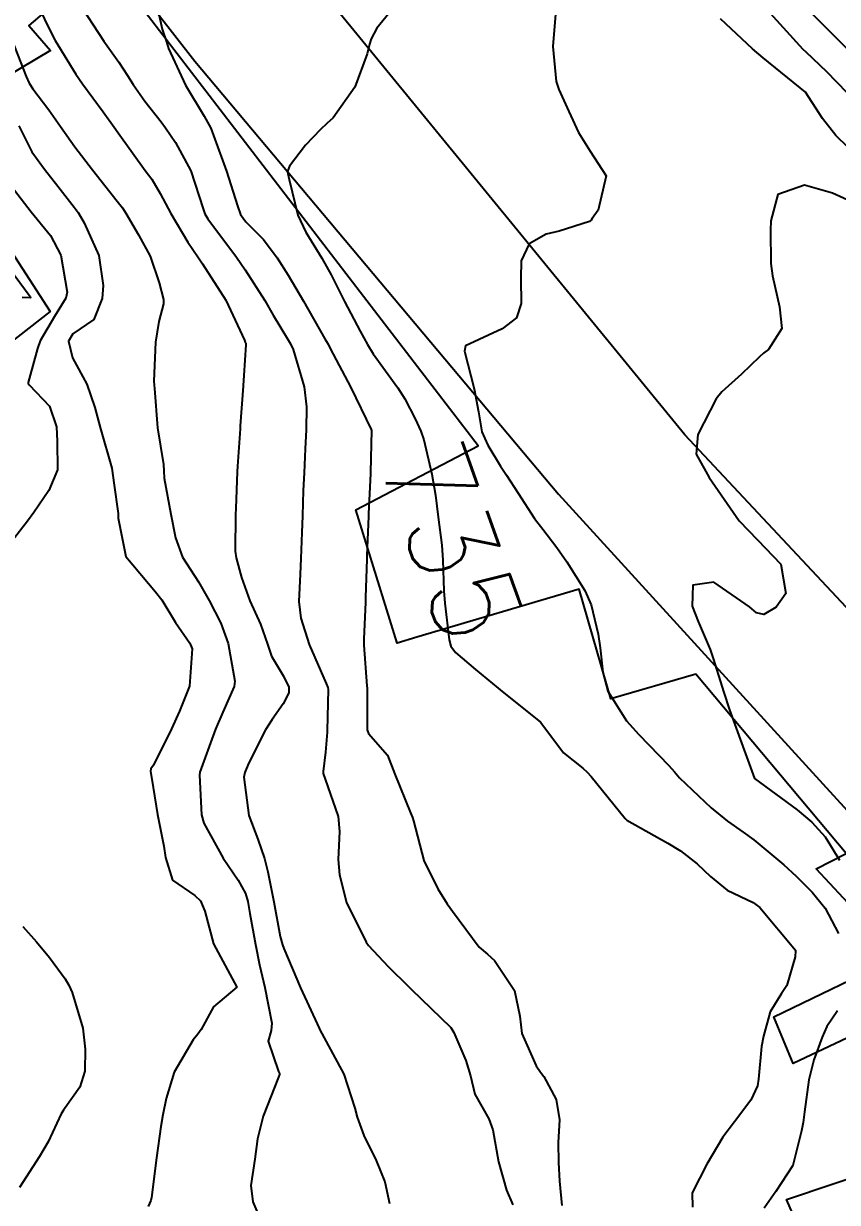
# Model space of a CAD drawing. Header units: metres. Extents: x 298520 to 308411, y 7433745 to 7450750.
# Drawn here: x 303946.2 to 303984.1, y 7439999.6 to 7440054.5 of the extents above; entities that cross this region are included whole.
import ezdxf
from ezdxf.enums import TextEntityAlignment as Align

# ---------------------------------------------------------------- set-up
doc = ezdxf.new("R2010")
doc.units = ezdxf.units.M
doc.header["$LTSCALE"] = 10
for name, color, linetype in [('Cotas', 45, 'Continuous'), ('Curvas de Nivel 1m', 11, 'Continuous'), ('Curvas de Nivel 5m', 15, 'Continuous'), ('Edificações', 30, 'Continuous'), ('Vias Primárias', 230, 'Continuous')]:
    doc.layers.add(name, color=color, linetype=linetype)
doc.styles.add('Style-STANDARD', font='STANDARD.shx')

msp = doc.modelspace()

# ---------------------------------------------------------------- linework, layer by layer
at = {"layer": 'Curvas de Nivel 1m', "flags": 128}
for points, elevation in [([(303946.7, 7440055.73), (303947.334, 7440054.385), (303947.683, 7440053.715), (303948.64, 7440052.15), (303948.955, 7440051.697), (303949.914, 7440050.393), (303950.425, 7440049.682), (303950.609, 7440049.417), (303951.875, 7440047.661), (303952.172, 7440047.249), (303952.572, 7440046.578), (303953.066, 7440045.645), (303953.862, 7440044.324), (303954.314, 7440043.632), (303954.538, 7440043.311), (303955.622, 7440041.619), (303956.494, 7440039.747), (303956.533, 7440039.649), (303956.552, 7440039.609), (303956.564, 7440039.537), (303956.47, 7440038.11), (303956.435, 7440037.639), (303956.432, 7440037.61), (303956.301, 7440035.755), (303956.29, 7440035.612), (303956.164, 7440033.874), (303956.15, 7440033.613), (303956.089, 7440031.921), (303956.079, 7440031.613), (303956.066, 7440029.923), (303956.112, 7440029.613), (303956.359, 7440028.696), (303956.749, 7440027.604), (303957.245, 7440026.51), (303957.565, 7440025.591), (303957.759, 7440025.03), (303958.308, 7440024.091), (303958.553, 7440023.578), (303958.556, 7440023.321), (303958.291, 7440022.811), (303957.789, 7440022.078), (303957.473, 7440021.592), (303956.678, 7440020.025), (303956.513, 7440019.606), (303956.472, 7440019.384), (303956.701, 7440017.603), (303957.115, 7440016.499), (303957.432, 7440015.592), (303957.588, 7440014.98), (303957.859, 7440013.585), (303958.159, 7440011.964), (303958.258, 7440011.579), (303958.325, 7440011.405), (303959.097, 7440009.57), (303959.976, 7440007.69), (303960.042, 7440007.561), (303960.102, 7440007.449), (303961.123, 7440005.55), (303961.639, 7440003.972), (303961.746, 7440003.543), (303962.05, 7440002.699), (303962.628, 7440001.531), (303963.036, 7440000.538), (303963.249, 7439999.521)], 738), ([(303948.682, 7440055.621), (303949.949, 7440053.687), (303950.643, 7440052.698), (303951.05, 7440052.086), (303951.306, 7440051.67), (303951.851, 7440050.887), (303952.616, 7440049.923), (303952.816, 7440049.648), (303953.281, 7440048.965), (303954.002, 7440047.636), (303954.565, 7440045.873), (303954.65, 7440045.629), (303954.782, 7440045.406), (303956.117, 7440043.614), (303956.534, 7440043.029), (303957.448, 7440041.596), (303957.833, 7440040.917), (303958.495, 7440039.81), (303958.631, 7440039.579), (303958.757, 7440039.309), (303959.271, 7440037.572), (303959.386, 7440036.638), (303959.363, 7440035.571), (303959.321, 7440034.684), (303959.271, 7440033.572), (303959.231, 7440032.751), (303959.192, 7440031.572), (303959.162, 7440030.796), (303959.115, 7440029.573), (303959.087, 7440028.848), (303959.032, 7440027.573), (303959.116, 7440026.791), (303959.513, 7440025.568), (303960.305, 7440023.758), (303960.38, 7440023.559), (303960.392, 7440023.468), (303960.342, 7440021.559), (303960.341, 7440021.49), (303960.263, 7440020.56), (303960.161, 7440019.654), (303960.165, 7440019.561), (303960.249, 7440019.294), (303960.858, 7440017.554), (303960.919, 7440016.85), (303960.862, 7440015.553), (303960.917, 7440014.831), (303961.239, 7440013.549), (303962.155, 7440011.705), (303962.278, 7440011.538), (303963.192, 7440010.573), (303964.134, 7440009.633), (303964.265, 7440009.509), (303966.107, 7440007.731), (303966.245, 7440007.488), (303966.802, 7440006.191), (303967.024, 7440005.476), (303967.223, 7440004.621), (303967.877, 7440003.463), (303968.055, 7440002.951), (303968.333, 7440001.466), (303968.703, 7440000.143), (303968.999, 7439999.455)], 737), ([(303952.348, 7440055.655), (303952.662, 7440054.24), (303952.856, 7440053.648), (303952.963, 7440053.334), (303953.753, 7440051.639), (303954.619, 7440050.191), (303954.922, 7440049.627), (303955.11, 7440049.121), (303955.654, 7440047.619), (303956.164, 7440046.017), (303956.309, 7440045.613), (303956.56, 7440045.27), (303957.388, 7440044.434), (303958.019, 7440043.588), (303958.531, 7440042.772), (303959.251, 7440041.573), (303960.244, 7440039.814), (303960.388, 7440039.561), (303960.49, 7440039.366), (303961.442, 7440037.55), (303962.397, 7440035.587), (303962.412, 7440035.54), (303962.364, 7440033.6), (303962.361, 7440033.541), (303962.277, 7440031.659), (303962.269, 7440031.541), (303962.198, 7440029.719), (303962.188, 7440029.542), (303962.132, 7440027.756), (303962.126, 7440027.542), (303962.055, 7440025.813), (303962.057, 7440025.543), (303962.198, 7440023.647), (303962.203, 7440023.541), (303962.216, 7440021.599), (303962.226, 7440021.54), (303962.272, 7440021.424), (303963.156, 7440020.421), (303963.495, 7440019.521), (303964.226, 7440017.724), (303964.327, 7440017.509), (303964.37, 7440017.36), (303964.848, 7440015.504), (303965.506, 7440014.181), (303965.939, 7440013.492), (303966.178, 7440013.138), (303967.43, 7440011.471), (303967.82, 7440011.136), (303968.147, 7440010.85), (303969.076, 7440009.451), (303969.315, 7440008.248), (303969.417, 7440007.447), (303970.088, 7440005.944), (303970.287, 7440005.64), (303970.433, 7440005.437), (303971.011, 7440004.369), (303971.165, 7440003.429), (303971.113, 7440002.364), (303971.12, 7440001.429), (303971.164, 7440000.569), (303971.28, 7439999.427)], 736), ([(303970.99, 7440055.125), (303970.861, 7440053.438), (303971.009, 7440051.808), (303971.13, 7440051.435), (303971.599, 7440050.407), (303972.051, 7440049.426), (303972.6, 7440048.549), (303973.342, 7440047.409), (303972.968, 7440045.815), (303972.691, 7440045.418), (303972.637, 7440045.344), (303972.561, 7440045.287), (303971.153, 7440044.835), (303970.552, 7440044.688), (303969.76, 7440044.233), (303969.39, 7440043.451), (303969.36, 7440042.616), (303969.375, 7440041.451), (303969.17, 7440040.79), (303968.501, 7440040.273), (303966.797, 7440039.485), (303966.745, 7440039.23), (303967.191, 7440037.479), (303967.394, 7440036.417), (303967.555, 7440035.473), (303967.822, 7440034.854), (303968.427, 7440033.874), (303968.7, 7440033.457), (303969.242, 7440032.621), (303970.007, 7440031.444), (303970.388, 7440030.943), (303971.038, 7440030.092), (303971.504, 7440029.429), (303972.353, 7440028.094), (303972.639, 7440027.416), (303972.971, 7440026.052), (303973.055, 7440025.409), (303973.179, 7440024.274), (303973.423, 7440023.403), (303974.282, 7440022.019), (303974.867, 7440021.384), (303976.259, 7440019.934), (303976.52, 7440019.63), (303976.763, 7440019.362), (303978.232, 7440017.954), (303978.999, 7440017.332), (303979.722, 7440016.832), (303980.214, 7440016.475), (303981.622, 7440015.306), (303982.198, 7440014.782), (303982.934, 7440014.032), (303983.535, 7440013.28), (303984.165, 7440012.106)], 734), ([(303984.612, 7440053.271), (303982.681, 7440055.2)], 736), ([(303984.605, 7440048.745), (303984.043, 7440049.279), (303983.412, 7440050.079), (303982.633, 7440051.3), (303980.649, 7440052.908), (303980.159, 7440053.325), (303978.674, 7440054.718)], 734), ([(303945.656, 7440053.74), (303946.329, 7440052.041), (303946.471, 7440051.732), (303946.63, 7440051.454), (303947.376, 7440050.475), (303947.923, 7440049.71), (303948.599, 7440048.758), (303949.417, 7440047.692), (303950.568, 7440046.227), (303950.81, 7440045.921), (303950.967, 7440045.674), (303951.553, 7440044.665), (303952.1, 7440043.657), (303952.525, 7440042.426), (303952.719, 7440041.648), (303952.719, 7440041.44), (303952.503, 7440040.627), (303952.352, 7440039.652), (303952.275, 7440037.844), (303952.293, 7440037.653), (303952.308, 7440037.499), (303952.443, 7440035.66), (303952.727, 7440033.957), (303952.733, 7440033.655), (303952.754, 7440033.319), (303953.057, 7440031.65), (303953.274, 7440030.539), (303953.615, 7440029.641), (303954.356, 7440028.484), (303954.855, 7440027.625), (303955.387, 7440026.565), (303955.742, 7440025.616), (303956.05, 7440023.868), (303956.012, 7440023.613), (303955.488, 7440022.414), (303955.142, 7440021.621), (303954.906, 7440020.984), (303954.418, 7440019.628), (303954.392, 7440019.487), (303954.491, 7440017.627), (303954.604, 7440017.242), (303955.502, 7440015.617), (303956.193, 7440014.594), (303956.546, 7440013.964), (303956.645, 7440013.603), (303956.743, 7440013.033), (303957.008, 7440011.597), (303957.193, 7440010.643), (303957.436, 7440009.59), (303957.773, 7440007.92), (303957.742, 7440007.585), (303957.597, 7440007.087), (303958.084, 7440005.677), (303958.121, 7440005.58), (303958.124, 7440005.538), (303958.081, 7440005.411), (303957.37, 7440003.59), (303957.107, 7440002.534), (303956.97, 7440001.596), (303956.785, 7440000.363), (303956.877, 7439999.597), (303957.224, 7439998.81)], 739), ([(303944.993, 7440047.746), (303946.563, 7440045.73), (303947.465, 7440044.629), (303947.947, 7440043.709), (303948.238, 7440041.984), (303948.176, 7440041.705), (303947.643, 7440040.851), (303946.979, 7440039.723), (303946.852, 7440039.36), (303946.466, 7440037.948), (303946.412, 7440037.782), (303946.418, 7440037.73), (303946.462, 7440037.668), (303947.412, 7440036.675), (303947.743, 7440035.71), (303947.777, 7440035.05), (303947.78, 7440033.71), (303947.381, 7440032.742), (303946.682, 7440031.726), (303946.389, 7440031.32), (303945.696, 7440030.421)], 741), ([(303984.573, 7440046.294), (303983.891, 7440046.595), (303982.58, 7440046.967), (303981.343, 7440046.544), (303981.014, 7440045.315), (303981.003, 7440044.869), (303981.012, 7440043.315), (303981.088, 7440042.754), (303981.415, 7440041.311), (303981.519, 7440040.294), (303980.902, 7440039.316), (303980.671, 7440039.138), (303980.488, 7440038.968), (303979.638, 7440038.166), (303978.732, 7440037.337), (303978.46, 7440037.017), (303977.609, 7440035.353), (303977.527, 7440034.446), (303978.139, 7440033.344), (303978.417, 7440032.947), (303979.533, 7440031.329), (303980.384, 7440030.454), (303981.472, 7440029.309), (303981.706, 7440027.954), (303981.254, 7440027.311), (303980.686, 7440026.97), (303980.34, 7440027.053), (303980.021, 7440027.323), (303978.36, 7440028.477), (303977.382, 7440028.33), (303977.344, 7440027.355), (303977.633, 7440026.648), (303978.192, 7440025.342), (303978.221, 7440025.241), (303978.319, 7440024.911), (303978.825, 7440023.335), (303979.092, 7440022.531), (303979.52, 7440021.328), (303980.253, 7440019.32), (303982.232, 7440017.873), (303982.926, 7440017.289), (303983.548, 7440016.611), (303984.205, 7440015.522)], 733), ([(303945.056, 7440043.745), (303946.514, 7440041.791), (303946.522, 7440041.73), (303946.141, 7440041.734)], 742), ([(303946.163, 7440012.425), (303946.806, 7440011.72), (303947.414, 7440010.979), (303948.136, 7440009.988), (303948.314, 7440009.698), (303948.47, 7440009.354), (303948.961, 7440007.691), (303949.073, 7440006.71), (303949.053, 7440005.69), (303948.828, 7440004.94), (303948.065, 7440003.877), (303947.956, 7440003.702), (303947.352, 7440002.402), (303946.943, 7440001.716), (303946.018, 7440000.276)], 741), ([(303984.121, 7440008.502), (303983.614, 7440007.774), (303983.397, 7440007.281), (303983.02, 7440006.214), (303982.785, 7440005.289), (303982.578, 7440003.802), (303982.515, 7440003.293), (303982.443, 7440002.908), (303982.033, 7440001.3), (303981.241, 7440000.088), (303980.702, 7439999.313)], 734)]:
    msp.add_lwpolyline(points, dxfattribs=dict(at, elevation=elevation))
at = {"layer": 'Curvas de Nivel 5m', "flags": 128}
for points, elevation in [([(303963.224, 7440054.975), (303962.664, 7440054.28), (303962.401, 7440053.789), (303962.319, 7440053.535), (303962.209, 7440053.097), (303961.632, 7440051.545), (303960.618, 7440050.106), (303960.338, 7440049.841), (303960.028, 7440049.566), (303959.332, 7440048.843), (303958.587, 7440047.851), (303958.507, 7440047.658), (303958.504, 7440047.581), (303958.518, 7440047.516), (303958.579, 7440047.23), (303958.98, 7440045.576), (303959.347, 7440044.78), (303960.09, 7440043.565), (303960.531, 7440042.787), (303961.153, 7440041.554), (303961.88, 7440040.166), (303962.225, 7440039.543), (303962.487, 7440039.115), (303963.63, 7440037.522), (303963.958, 7440037.018), (303964.449, 7440036.089), (303964.709, 7440035.507), (303964.841, 7440035.104), (303965.221, 7440033.502), (303965.388, 7440032.521), (303965.523, 7440031.499), (303965.681, 7440030.196), (303965.73, 7440029.496), (303965.779, 7440028.068), (303965.82, 7440027.495), (303966.026, 7440025.793), (303966.109, 7440025.492), (303966.32, 7440025.198), (303967.249, 7440024.413), (303968.304, 7440023.54), (303968.404, 7440023.459), (303970.281, 7440021.958), (303970.676, 7440021.436), (303971.357, 7440020.522), (303972.257, 7440019.809), (303972.462, 7440019.623), (303972.642, 7440019.414), (303974.224, 7440017.456), (303974.306, 7440017.389), (303976.212, 7440016.316), (303976.797, 7440015.95), (303977.58, 7440015.356), (303978.197, 7440014.756), (303978.971, 7440014.119), (303980.185, 7440013.545), (303980.503, 7440013.317), (303982.153, 7440011.335), (303982.165, 7440011.3), (303982.15, 7440011.012), (303981.762, 7440009.679), (303981.504, 7440009.306), (303980.978, 7440008.454), (303980.671, 7440007.314), (303980.58, 7440006.833), (303980.444, 7440005.316), (303980.394, 7440005.002), (303980.073, 7440004.337), (303979.313, 7440003.331), (303978.772, 7440002.619), (303978.033, 7440001.35), (303977.352, 7440000.024), (303977.363, 7439999.356)], 735), ([(303984.565, 7440051.271), (303983.614, 7440052.257), (303982.652, 7440053.164), (303982.514, 7440053.301), (303980.683, 7440055.32)], 735), ([(303945.977, 7440049.736), (303946.595, 7440048.523), (303947.178, 7440047.721), (303947.796, 7440046.933), (303948.565, 7440045.953), (303948.741, 7440045.698), (303949.031, 7440045.223), (303949.714, 7440043.688), (303949.909, 7440042.299), (303949.873, 7440041.686), (303949.475, 7440040.718), (303948.496, 7440040.049), (303948.3, 7440039.703), (303948.481, 7440038.932), (303949.149, 7440037.693), (303949.527, 7440036.614), (303949.78, 7440035.687), (303950.316, 7440033.789), (303950.338, 7440033.681), (303950.414, 7440033.096), (303950.606, 7440031.678), (303950.612, 7440031.457), (303950.972, 7440029.674), (303952.348, 7440028.018), (303952.645, 7440027.655), (303953.274, 7440026.588), (303953.949, 7440025.636), (303954.062, 7440025.375), (303953.927, 7440023.636), (303953.462, 7440022.466), (303953.091, 7440021.648), (303952.256, 7440019.955), (303952.139, 7440019.777), (303952.111, 7440019.661), (303952.242, 7440018.902), (303952.447, 7440017.657), (303952.732, 7440016.176), (303952.819, 7440015.651), (303953.142, 7440014.595), (303954.185, 7440013.879), (303954.451, 7440013.627), (303954.653, 7440013.148), (303955.059, 7440011.621), (303956.133, 7440009.61), (303955.055, 7440008.684), (303954.47, 7440007.626), (303954.316, 7440007.413), (303954.098, 7440007.15), (303953.226, 7440005.643), (303952.843, 7440004.421), (303952.693, 7440003.651), (303952.595, 7440003.111), (303952.403, 7440001.654), (303952.165, 7439999.808), (303952.13, 7439999.658), (303952.01, 7439999.378)], 740)]:
    msp.add_lwpolyline(points, dxfattribs=dict(at, elevation=elevation))
at = {"layer": 'Edificações'}
msp.add_lwpolyline([(303983.823, 7439994.999), (303981.736, 7439999.711), (303990.299, 7440002.579), (303989.887, 7440003.808), (303993.093, 7440005.382), (303989.883, 7440009.746), (303982.056, 7440006.048), (303981.148, 7440008.229), (303986.941, 7440011.016), (303983.127, 7440015.116), (303984.513, 7440015.838), (303977.52, 7440024.183), (303973.558, 7440023.037), (303972.079, 7440028.15), (303964.515, 7440025.906), (303963.609, 7440025.638), (303961.686, 7440031.851), (303967.384, 7440034.825), (303950.026, 7440057.463), (303946.454, 7440054.419), (303947.455, 7440053.245), (303941.762, 7440049.861), (303947.439, 7440041.092), (303944.449, 7440038.752)], dxfattribs=at)
at = {"layer": 'Vias Primárias'}
for points in [[(304183.741, 7439909.534, 0.009533), (304177.811, 7439918.651, 0.122879), (304171.39, 7439924.403, 0.004442), (304164.424, 7439928.004), (304141.07, 7439940.66), (304120.149, 7439950.517), (304092.692, 7439962.748), (304061.383, 7439975.529), (304032.401, 7439986.478), (304018.329, 7439993.029, -0.097375), (304013.808, 7439996.324), (303999.562, 7440011.237), (303977, 7440035.334), (303960.119, 7440055.998), (303940.923, 7440080.389)], [(303936.241, 7440075.778), (303954.18, 7440052.744), (303971.125, 7440032.573), (303988.951, 7440013.036), (304003.618, 7439997.248), (304009.775, 7439989.22), (304013.121, 7439983.339, -0.179768), (304013.532, 7439980.822, -0.129181), (304011.774, 7439977.192, -0.099614), (304007.436, 7439973.797), (303995.47, 7439966.401), (303985.614, 7439959.858), (303974.392, 7439950.519), (303965.411, 7439943.146), (303963.794, 7439942.155), (303954.231, 7439937.817, -0.042728), (303951.325, 7439936.787, -0.370631), (303948.968, 7439937.94, -0.125043), (303948.598, 7439940.272), (303949.205, 7439946.986), (303949.316, 7439952.554), (303949.02, 7439957.636), (303947.722, 7439967.5), (303944.236, 7439980.22)]]:
    msp.add_lwpolyline(points, format="xyb", dxfattribs=at)

# ---------------------------------------------------------------- texts
at = {"layer": 'Cotas', "style": 'Style-STANDARD'}
msp.add_text('735', height=4, rotation=289.684, dxfattribs=at).set_placement((303966.164, 7440030.385, 735), align=Align.MIDDLE_CENTER)

doc.saveas('drawing.dxf')
